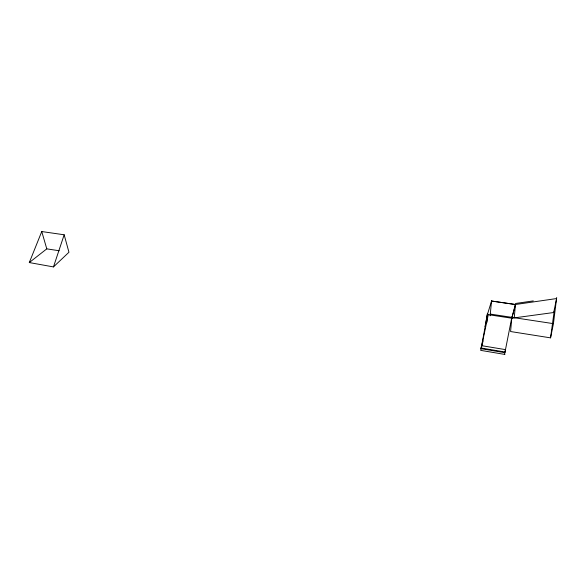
<?xml version="1.0" encoding="UTF-8"?>
<svg xmlns="http://www.w3.org/2000/svg" width="586" height="586" viewBox="0 0 586 586"><rect width="100%" height="100%" fill="white"/><g stroke="black" fill="none" stroke-linecap="round" stroke-linejoin="round"><path stroke-width="0.88" d="M486.871 322.447L487.42 313.327M490.116 315.825L491.603 300.428M512.34 317.121L511.864 317.187L510.589 331.537L550.554 337.858L553.433 323.655L556.7 297.498M553.433 323.655L514.252 317.707L515.548 303.482L533.297 300.904M550.554 337.858L554.158 311.4M485.054 326.71L487.479 313.481M481.084 348.736L487.413 314.514L491.559 301.028L515.453 304.508L556.568 298.56L553.697 312.521L511.776 318.22L487.413 314.514M504.546 354.384L511.864 317.187M488.277 314.645L481.099 348.692L504.993 352.699M483.128 340.832L480.667 350.362L504.942 354.449M515.453 304.515L511.776 318.22L515.453 304.515L491.559 301.028M53.465 266.916L64.167 234.788L41.753 231.551L29.3 262.565L53.465 266.916L68.95 252.251L64.167 234.788M29.3 262.565L46.785 248.86L59.193 250.757M490.628 314.125L514.252 317.707M41.753 231.551L46.785 248.86M505.484 349.63L505.015 352.01L481.099 348.011L481.597 345.659L505.484 349.63"/></g></svg>
